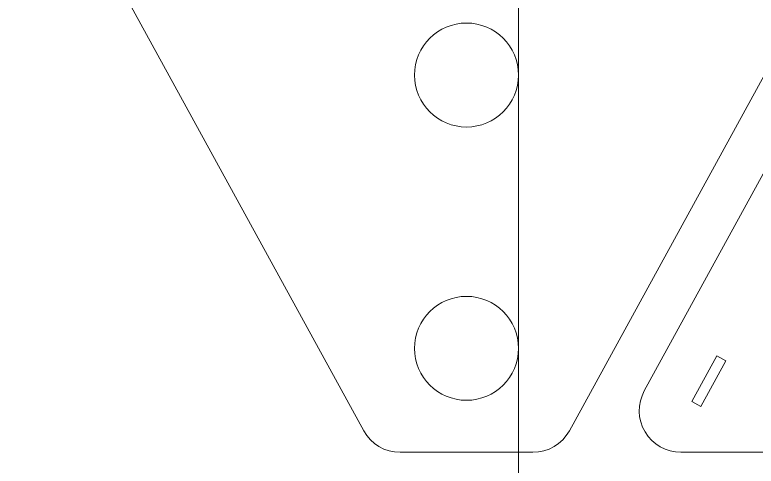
# Model space of a CAD drawing. Header units: millimetres. Extents: x -661 to 660, y -1432 to 519.
# Drawn here: x -615.8 to -330.7, y -189.4 to -15.8 of the extents above; entities that cross this region are included whole.
import ezdxf

# ---------------------------------------------------------------- set-up
doc = ezdxf.new("R2010")
doc.units = ezdxf.units.MM
doc.header["$MEASUREMENT"] = 0
doc.layers.add('layer 1', color=7, linetype='Continuous')

msp = doc.modelspace()

# ---------------------------------------------------------------- linework, layer by layer
at = {"layer": 'layer 1', "color": 5, "lineweight": 9}
for points, knots in [([(-422.0869, -144.0563), (-422.0869, -155.102), (-431.0412, -164.0563), (-442.0869, -164.0563), (-442.0869, -164.0563), (-453.1326, -164.0564), (-462.0869, -155.1021), (-462.0869, -144.0564), (-462.0869, -144.0564), (-462.0869, -133.0107), (-453.1327, -124.0564), (-442.087, -124.0564), (-442.087, -124.0564), (-431.0413, -124.0563), (-422.087, -133.0106), (-422.0869, -144.0562), (-422.0839, -475.4242), (-422.0869, 518.6857), (-422.0869, -144.0563)], [0, 0, 0, 0, 0.2, 0.2, 0.2, 0.2, 0.4, 0.4, 0.4, 0.4, 0.6, 0.6, 0.6, 0.6, 1, 1, 1, 1.0001, 1.0001, 1.0001, 1.0001]), ([(-285.0729, 87.9437), (-279.4206, 87.9436), (-274.1877, 84.9614), (-271.3069, 80.0983), (-271.3069, 80.0983), (-268.4261, 75.2351), (-268.325, 69.2129), (-271.0409, 64.2558), (-271.0409, 64.2558), (-271.0409, 64.2558), (-402.5329, -175.7442), (-402.5329, -175.7442), (-402.5329, -175.7442), (-405.3411, -180.8698), (-410.7205, -184.0563), (-416.5649, -184.0563), (-416.5649, -184.0563), (-416.5649, -184.0563), (-467.6091, -184.0563), (-467.6091, -184.0563), (-467.6091, -184.0563), (-473.4535, -184.0563), (-478.8329, -180.8698), (-481.641, -175.7442), (-481.641, -175.7442), (-481.641, -175.7442), (-613.133, 64.2558), (-613.133, 64.2558), (-613.133, 64.2558), (-615.8489, 69.2128), (-615.7478, 75.2351), (-612.867, 80.0982), (-612.867, 80.0982), (-609.9862, 84.9613), (-604.7533, 87.9436), (-599.101, 87.9436), (-599.101, 87.9436), (-599.101, 87.9436), (-285.0729, 87.9437), (-285.0729, 87.9437)], [0, 0, 0, 0, 0.09090909, 0.09090909, 0.09090909, 0.09090909, 0.18181818, 0.18181818, 0.18181818, 0.18181818, 0.27272727, 0.27272727, 0.27272727, 0.27272727, 0.36363636, 0.36363636, 0.36363636, 0.36363636, 0.45454545, 0.45454545, 0.45454545, 0.45454545, 0.54545455, 0.54545455, 0.54545455, 0.54545455, 0.63636364, 0.63636364, 0.63636364, 0.63636364, 0.72727273, 0.72727273, 0.72727273, 0.72727273, 0.81818182, 0.81818182, 0.81818182, 0.81818182, 1, 1, 1, 1]), ([(-45.6253, -184.0563), (-39.973, -184.0562), (-34.7401, -181.074), (-31.8593, -176.2109), (-31.8593, -176.2109), (-28.9785, -171.3477), (-28.8774, -165.3255), (-31.5933, -160.3684), (-31.5933, -160.3684), (-31.5933, -160.3684), (-163.0853, 79.6316), (-163.0853, 79.6316), (-163.0853, 79.6316), (-165.8935, 84.7572), (-171.2729, 87.9437), (-177.1173, 87.9437), (-177.1173, 87.9437), (-177.1173, 87.9437), (-228.1615, 87.9437), (-228.1615, 87.9437), (-228.1615, 87.9437), (-234.0059, 87.9437), (-239.3853, 84.7572), (-242.1934, 79.6316), (-242.1934, 79.6316), (-242.1934, 79.6316), (-373.6854, -160.3684), (-373.6854, -160.3684), (-373.6854, -160.3684), (-376.4013, -165.3254), (-376.3002, -171.3477), (-373.4194, -176.2108), (-373.4194, -176.2108), (-370.5386, -181.0739), (-365.3057, -184.0562), (-359.6534, -184.0562), (-359.6534, -184.0562), (-359.6534, -184.0562), (-45.6253, -184.0563), (-45.6253, -184.0563)], [0, 0, 0, 0, 0.09090909, 0.09090909, 0.09090909, 0.09090909, 0.18181818, 0.18181818, 0.18181818, 0.18181818, 0.27272727, 0.27272727, 0.27272727, 0.27272727, 0.36363636, 0.36363636, 0.36363636, 0.36363636, 0.45454545, 0.45454545, 0.45454545, 0.45454545, 0.54545455, 0.54545455, 0.54545455, 0.54545455, 0.63636364, 0.63636364, 0.63636364, 0.63636364, 0.72727273, 0.72727273, 0.72727273, 0.72727273, 0.81818182, 0.81818182, 0.81818182, 0.81818182, 1, 1, 1, 1]), ([(-422.0868, -38.9238), (-422.0868, -49.9695), (-431.0411, -58.9238), (-442.0868, -58.9238), (-442.0868, -58.9238), (-453.1325, -58.9239), (-462.0868, -49.9696), (-462.0868, -38.9239), (-462.0868, -38.9239), (-462.0868, -27.8782), (-453.1326, -18.9239), (-442.0869, -18.9239), (-442.0869, -18.9239), (-431.0412, -18.9238), (-422.0869, -27.8781), (-422.0868, -38.9237), (-422.0868, -38.9237), (-422.0868, -38.9237), (-422.0868, -38.9238)], [0, 0, 0, 0, 0.2, 0.2, 0.2, 0.2, 0.4, 0.4, 0.4, 0.4, 0.6, 0.6, 0.6, 0.6, 1, 1, 1, 1.0001, 1.0001, 1.0001, 1.0001]), ([(-351.9173, -166.4235), (-351.9173, -166.4235), (-342.3074, -148.8835), (-342.3074, -148.8835), (-342.3074, -148.8835), (-342.3074, -148.8835), (-345.8154, -146.9615), (-345.8154, -146.9615), (-345.8154, -146.9615), (-345.8154, -146.9615), (-355.4253, -164.5015), (-355.4253, -164.5015), (-355.4253, -164.5015), (-355.4253, -164.5015), (-351.9173, -166.4235), (-351.9173, -166.4235)], [0, 0, 0, 0, 0.2, 0.2, 0.2, 0.2, 0.4, 0.4, 0.4, 0.4, 0.6, 0.6, 0.6, 0.6, 1, 1, 1, 1])]:
    msp.add_open_spline(points, degree=3, knots=knots, dxfattribs=at)

doc.saveas('drawing.dxf')
